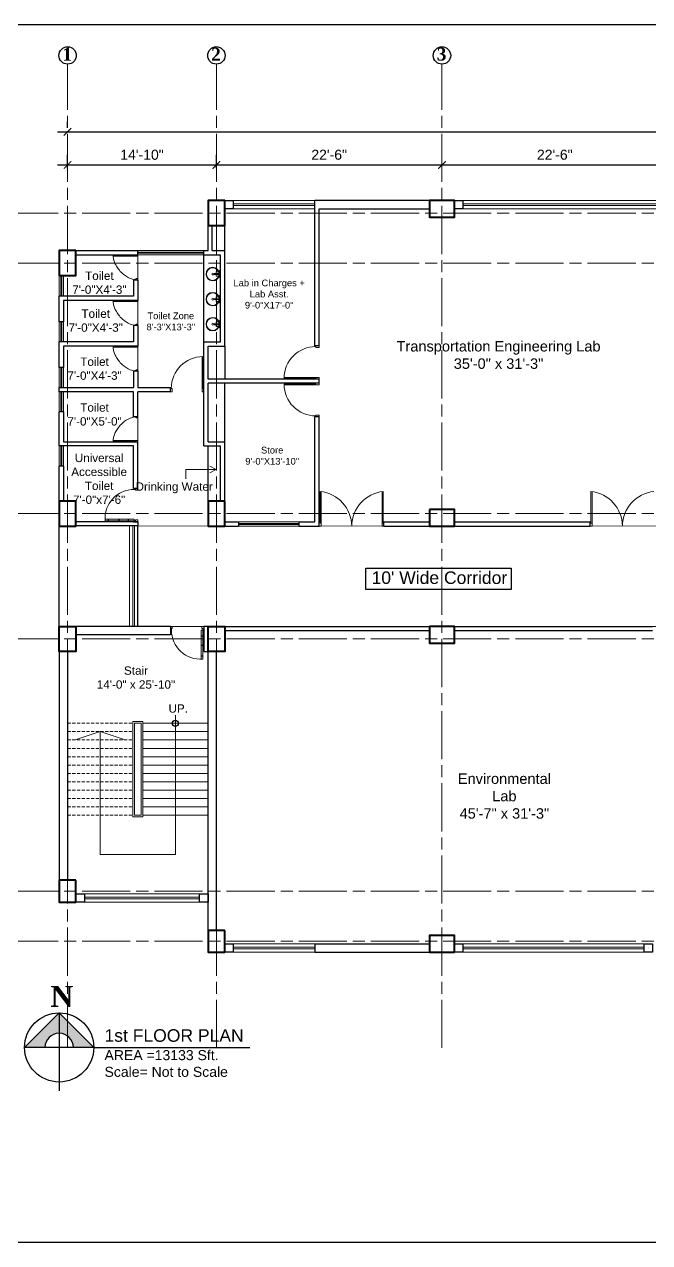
# Model space of a CAD drawing. Header units: inches. Extents: x -12 to 20935469, y -1604 to 24729220.
# Drawn here: x 20916802 to 20917551, y 24721123 to 24722582 of the extents above; entities that cross this region are included whole.
import ezdxf

# ---------------------------------------------------------------- set-up
doc = ezdxf.new("R2010")
doc.units = ezdxf.units.IN
doc.header["$LTSCALE"] = 0.03
doc.header["$MEASUREMENT"] = 0
doc.header["$PDMODE"] = 32
doc.header["$PDSIZE"] = 15
doc.linetypes.add('ACAD_ISO08W100', pattern=[36, 24, -3, 6, -3])
doc.linetypes.add('DASHED2', pattern=[0.375, 0.25, -0.125])
for name, color, linetype, lineweight in [('column', 1, 'Continuous', 40), ('Dim Line', 252, 'Continuous', 13), ('Door', 7, 'Continuous', 18), ('Gas', 21, 'Continuous', 5), ('Glass Line', 252, 'Continuous', 9), ('Grid Line', 252, 'Continuous', 18), ('Low Wall', 7, 'Continuous', 30), ('Main Wall', 7, 'Continuous', 30), ('RAIL', 23, 'Continuous', 13), ('STAIR', 46, 'Continuous', 15), ('TOILET FIXTURE', 142, 'Continuous', 5), ('wind.', 150, 'Continuous', 20)]:
    doc.layers.add(name, color=color, linetype=linetype, lineweight=lineweight)
doc.layers.add('TEXT', color=7, linetype='Continuous')
doc.styles.add('2', font='swisscl.ttf')
doc.styles.add('RomanS', font='arial.ttf', dxfattribs={"height": 12})
doc.styles.get("Standard").update_dxf_attribs({"font": 'timesbd.ttf'})
doc.dimstyles.new('Aec_Arch_I', dxfattribs={"dimscale": 96, "dimtxt": 12, "dimasz": 0.09375, "dimexe": 0.125, "dimexo": 0.125, "dimgap": 0.0625, "dimtad": 1, "dimdec": 0, "dimzin": 3, "dimdsep": 46, "dimlunit": 4, "dimtxsty": 'RomanS', "dimblk1": 'ARCHTICK', "dimblk2": 'ARCHTICK', "dimsah": 1, "dimcen": 0.09375, "dimdle": 0.125, "dimadec": 0, "dimazin": 0, "dimtfac": 0.75, "dimtdec": 0, "dimtmove": 2, "dimatfit": 3, "dimldrblk": 'ARCHTICK', "dimfxl": 1, "dimfrac": 1, "dimtolj": 1, "dimtzin": 0, "dimarcsym": 0})

# ---------------------------------------------------------------- blocks, each defined once
blk = doc.blocks.new('Door_45')
at = {"layer": 'Door'}
for p, q in [((1.5, 5), (1.5, 44)), ((1.5, 40), (2.2, 40)), ((2.2, 40), (2.2, 39.5)), ((2.2, 39.5), (2.7, 39.5)), ((2.7, 39.5), (2.7, 40)), ((2.7, 40), (3.5, 40)), ((3.5, 44), (3.5, 5)), ((1.5, 25.8), (2.2, 25.8)), ((2.2, 25.8), (2.2, 25.3)), ((2.2, 25.3), (2.7, 25.3)), ((2.7, 25.8), (3.5, 25.8)), ((2.7, 25.3), (2.7, 25.8)), ((0, 0), (0, 5)), ((0, 5), (1.5, 5)), ((1.5, 12.6), (2.2, 12.6)), ((3.5, 5), (1.5, 5)), ((1.5, 5), (1.5, 3)), ((1.5, 3), (2.5, 3)), ((2.2, 12.6), (2.2, 13.1)), ((2.2, 13.1), (2.7, 13.1)), ((2.5, 3), (2.5, 0)), ((2.7, 13.1), (2.7, 12.6)), ((2.7, 12.6), (3.5, 12.6)), ((42.5, 3), (42.5, 0)), ((43.5, 3), (42.5, 3)), ((45, 5), (43.5, 5)), ((43.5, 5), (43.5, 3)), ((45, 0), (45, 5)), ((2.5, 0), (0, 0)), ((42.5, 0), (45, 0))]:
    blk.add_line(p, q, dxfattribs=at)
blk.add_arc((4.7, 5.3), 38.8, 359.6233, 94.6685, dxfattribs=at)
blk = doc.blocks.new('$D40')
at = {"layer": 'Door'}
for p, q in [((1, 4), (1, 42)), ((2, 0), (2, 42)), ((1, 5), (0, 5)), ((2, 0), (0, 0)), ((2, 4), (1, 4)), ((39, 4), (38, 4)), ((38, 4), (38, 0)), ((40, 0), (38, 0)), ((40, 5), (39, 5)), ((39, 5), (39, 4))]:
    blk.add_line(p, q, dxfattribs=at)
blk.add_arc((1, 4), 38, 0, 90, dxfattribs=at)
blk = doc.blocks.new('_ArchTick')
at = {"color": 0, "linetype": 'ByBlock', "lineweight": 35, "const_width": 0.15}
blk.add_lwpolyline([(-0.5, -0.5), (0.5, 0.5)], dxfattribs=at)
blk = doc.blocks.new('*D14')
at = {"layer": 'Defpoints', "color": 0, "transparency": 16777216}
for p in [(20831126.3, 24724578.2), (20830948.3, 24724562.3), (20831126.3, 24724562.3)]:
    blk.add_point(p, dxfattribs=at)
at = {"layer": 'Dim Line', "color": 0, "lineweight": -2, "transparency": 16777216}
for p, q in [((20830948.3, 24724574.3), (20830948.3, 24724590.2)), ((20831126.3, 24724574.3), (20831126.3, 24724590.2)), ((20830936.3, 24724578.2), (20831138.3, 24724578.2))]:
    blk.add_line(p, q, dxfattribs=at)
at = {"layer": 'Dim Line', "color": 0, "lineweight": -2, "transparency": 16777216, "xscale": 9, "yscale": 9, "zscale": 9, "rotation": 180}
blk.add_blockref('_ArchTick', (20830948.3, 24724578.2), dxfattribs=at)
at = {"layer": 'Dim Line', "color": 0, "lineweight": -2, "transparency": 16777216, "xscale": 9, "yscale": 9, "zscale": 9}
blk.add_blockref('_ArchTick', (20831126.3, 24724578.2), dxfattribs=at)
at = {"layer": 'Dim Line', "color": 0, "transparency": 16777216, "insert": (20831037.3, 24724590.3), "char_height": 12, "attachment_point": 5, "style": 'RomanS'}
blk.add_mtext('\\A1;14\'-10"', dxfattribs=at)
blk = doc.blocks.new('*D7')
at = {"layer": 'Defpoints', "color": 0, "transparency": 16777216}
for p in [(20831396.3, 24724578.2), (20831396.3, 24724578.2), (20831126.3, 24724562.3)]:
    blk.add_point(p, dxfattribs=at)
at = {"layer": 'Dim Line', "color": 0, "lineweight": -2, "transparency": 16777216}
for p, q in [((20831126.3, 24724574.3), (20831126.3, 24724590.2)), ((20831114.3, 24724578.2), (20831408.3, 24724578.2))]:
    blk.add_line(p, q, dxfattribs=at)
at = {"layer": 'Dim Line', "color": 0, "lineweight": -2, "transparency": 16777216, "xscale": 9, "yscale": 9, "zscale": 9, "rotation": 180}
blk.add_blockref('_ArchTick', (20831126.3, 24724578.2), dxfattribs=at)
at = {"layer": 'Dim Line', "color": 0, "lineweight": -2, "transparency": 16777216, "xscale": 9, "yscale": 9, "zscale": 9}
blk.add_blockref('_ArchTick', (20831396.3, 24724578.2), dxfattribs=at)
at = {"layer": 'Dim Line', "color": 0, "transparency": 16777216, "insert": (20831261.3, 24724590.3), "char_height": 12, "attachment_point": 5, "style": 'RomanS'}
blk.add_mtext('\\A1;22\'-6"', dxfattribs=at)
blk = doc.blocks.new('*D8')
at = {"layer": 'Defpoints', "color": 0, "transparency": 16777216}
for p in [(20831396.3, 24724578.2), (20831666.3, 24724578.2), (20831666.3, 24724578.2)]:
    blk.add_point(p, dxfattribs=at)
at = {"layer": 'Dim Line', "color": 0, "lineweight": -2, "transparency": 16777216}
blk.add_line((20831384.3, 24724578.2), (20831678.3, 24724578.2), dxfattribs=at)
at = {"layer": 'Dim Line', "color": 0, "lineweight": -2, "transparency": 16777216, "xscale": 9, "yscale": 9, "zscale": 9, "rotation": 180}
blk.add_blockref('_ArchTick', (20831396.3, 24724578.2), dxfattribs=at)
at = {"layer": 'Dim Line', "color": 0, "lineweight": -2, "transparency": 16777216, "xscale": 9, "yscale": 9, "zscale": 9}
blk.add_blockref('_ArchTick', (20831666.3, 24724578.2), dxfattribs=at)
at = {"layer": 'Dim Line', "color": 0, "transparency": 16777216, "insert": (20831531.3, 24724590.3), "char_height": 12, "attachment_point": 5, "style": 'RomanS'}
blk.add_mtext('\\A1;22\'-6"', dxfattribs=at)
blk = doc.blocks.new('*D13')
at = {"layer": 'Defpoints', "color": 0, "transparency": 16777216}
for p in [(20830948.3, 24724610.7), (20832951.8, 24724617.8), (20832951.8, 24724610.7)]:
    blk.add_point(p, dxfattribs=at)
at = {"layer": 'Dim Line', "color": 0, "lineweight": -2, "transparency": 16777216}
for p, q in [((20830948.3, 24724622.7), (20830948.3, 24724629.8)), ((20832951.8, 24724622.7), (20832951.8, 24724629.8)), ((20830936.3, 24724617.8), (20832963.8, 24724617.8))]:
    blk.add_line(p, q, dxfattribs=at)
at = {"layer": 'Dim Line', "color": 0, "lineweight": -2, "transparency": 16777216, "xscale": 9, "yscale": 9, "zscale": 9, "rotation": 180}
blk.add_blockref('_ArchTick', (20830948.3, 24724617.8), dxfattribs=at)
at = {"layer": 'Dim Line', "color": 0, "lineweight": -2, "transparency": 16777216, "xscale": 9, "yscale": 9, "zscale": 9}
blk.add_blockref('_ArchTick', (20832951.8, 24724617.8), dxfattribs=at)
at = {"layer": 'Dim Line', "color": 0, "transparency": 16777216, "insert": (20831950, 24724629.9), "char_height": 12, "attachment_point": 5, "style": 'RomanS'}
blk.add_mtext('\\A1;166\'-11"', dxfattribs=at)
blk = doc.blocks.new('sssss-flat-876')
at = {"layer": 'Door', "linetype": 'Continuous', "ltscale": 3}
blk.add_line((3666.5, 84027.2), (3666.5, 84055.7), dxfattribs=at)
at = {"layer": 'Door', "linetype": 'Continuous', "ltscale": 3, "extrusion": (-7.21527e-09, -3.35624e-18, 1), "elevation": 0}
for points in [[(3666.5, 84057.2), (3666.5, 84055.7), (3668.4, 84055.7), (3668.4, 84056.5), (3670.2, 84056.5), (3670.2, 84057.2)], [(3668.4, 84055.7), (3696.2, 84055.7), (3696.2, 84056.5), (3668.4, 84056.5)]]:
    blk.add_lwpolyline(points, close=True, dxfattribs=at)
at = {"layer": 'Door', "linetype": 'Continuous', "ltscale": 3, "flags": 128}
blk.add_lwpolyline([(3670.2, 84027.2, 0.04096), (3675.5, 84028.9, 0.082496), (3684.9, 84034.8, 0.052187), (3689.7, 84040, 0.043988), (3692.9, 84045, 0.036571), (3694.8, 84049.6, 0.034751), (3695.9, 84054.2, 0.011435), (3696.2, 84055.7)], format="xyb", dxfattribs=at)
at = {"layer": 'Door', "linetype": 'Continuous', "ltscale": 3}
blk.add_lwpolyline([(3666.5, 84027.2), (3666.5, 84028.7), (3668.4, 84028.7), (3668.4, 84027.9), (3670.2, 84027.9), (3670.2, 84027.2)], close=True, dxfattribs=at)
blk = doc.blocks.new('7-flat-72')
at = {"layer": 'Glass Line', "color": 8, "ltscale": 20}
for p, q in [((-64478.7, 376960.5), (-64480.3, 376960.5)), ((-64480.3, 376959.5), (-64480.3, 376960.5)), ((-64480.3, 376959.5), (-64480.3, 376960.5)), ((-64478.7, 376959.5), (-64480.3, 376959.5)), ((-64480.3, 376959.1), (-64480.3, 376959.4)), ((-64478.7, 376959.4), (-64480.3, 376959.4)), ((-64478.7, 376959.1), (-64480.3, 376959.1)), ((-64480.2, 376959.4), (-64480.2, 376959.5)), ((-64480.1, 376959.5), (-64480.1, 376960.5)), ((-64479.9, 376959.5), (-64479.9, 376960.5)), ((-64479.5, 376959.5), (-64479.5, 376960.5)), ((-64479.1, 376959.5), (-64479.1, 376960.5)), ((-64478.9, 376959.5), (-64478.9, 376960.5)), ((-64478.9, 376959.4), (-64478.9, 376959.5)), ((-64478.8, 376959.5), (-64478.8, 376960.5)), ((-64478.7, 376959.5), (-64478.7, 376960.5)), ((-64478.7, 376959.1), (-64478.7, 376959.4)), ((-64475.1, 376959.4), (-64476.9, 376959.4)), ((-64476.9, 376959.1), (-64476.9, 376959.4)), ((-64475.1, 376959.1), (-64476.9, 376959.1)), ((-64476.6, 376959.4), (-64476.6, 376966.6)), ((-64475.5, 376966.6), (-64476.6, 376966.6)), ((-64475.5, 376959.4), (-64475.5, 376966.6)), ((-64475.1, 376959.1), (-64475.1, 376959.4)), ((-64473.3, 376960.5), (-64471.7, 376960.5)), ((-64473.3, 376959.5), (-64473.3, 376960.5)), ((-64473.3, 376959.5), (-64473.3, 376960.5)), ((-64473.3, 376959.5), (-64471.7, 376959.5)), ((-64473.3, 376959.1), (-64473.3, 376959.4)), ((-64473.3, 376959.4), (-64471.7, 376959.4)), ((-64473.3, 376959.1), (-64471.7, 376959.1)), ((-64473.1, 376959.5), (-64473.1, 376960.5)), ((-64473.1, 376959.4), (-64473.1, 376959.5)), ((-64472.9, 376959.5), (-64472.9, 376960.5)), ((-64472.5, 376959.5), (-64472.5, 376960.5)), ((-64472.1, 376959.5), (-64472.1, 376960.5)), ((-64471.9, 376959.5), (-64471.9, 376960.5)), ((-64471.9, 376959.4), (-64471.9, 376959.5)), ((-64471.8, 376959.5), (-64471.8, 376960.5)), ((-64471.7, 376959.5), (-64471.7, 376960.5)), ((-64471.7, 376959.1), (-64471.7, 376959.4))]:
    blk.add_line(p, q, dxfattribs=at)
blk.add_circle((-64476, 376968.4, 0), 1.08, dxfattribs=at)
for radius, start, end in [(8.1, 273.8334, 266.1883), (7.55, 274.115, 265.9068)]:
    blk.add_arc((-64476, 376968.4, 0), radius, start, end, dxfattribs=at)
blk = doc.blocks.new('SFSFSFS-flat-72')
at = {"layer": 'TOILET FIXTURE', "ltscale": 0.2}
blk.add_lwpolyline([(-3918.5, -3608.1), (-3918.5, -3602.7), (-3923.9, -3602.7), (-3923.9, -3608.1)], close=True, dxfattribs=at)
at = {"layer": 'TOILET FIXTURE', "ltscale": 20}
blk.add_blockref('7-flat-72', (60554.8, -380567.2), dxfattribs=at)
blk = doc.blocks.new('fff')
at = {"layer": 'Grid Line', "color": 252, "linetype": 'ACAD_ISO08W100', "lineweight": 9, "ltscale": 80, "true_color": 0x939598}
for p, q in [((20830948.3, 24723521.1), (20830948.3, 24724698.8)), ((20831126.3, 24723521.1), (20831126.3, 24724698.8)), ((20831396.3, 24723521.1), (20831396.3, 24724698.8)), ((20833096.9, 24724520.6), (20830726.1, 24724520.6)), ((20833096.9, 24724460.6), (20830726.1, 24724460.6)), ((20833096.9, 24724160.7), (20830726.1, 24724160.7)), ((20833096.9, 24724010.7), (20830726.1, 24724010.7)), ((20833096.9, 24723708.7), (20830726.1, 24723708.7)), ((20833096.9, 24723648.8), (20830726.1, 24723648.8))]:
    blk.add_line(p, q, dxfattribs=at)
at = {"layer": 'Dim Line'}
for base, p1, p2, picture, middle in [((20832951.7523, 24724617.8128), (20830948.3088, 24724610.7482), (20832951.7523, 24724610.7482), '*D13', (20831950.0306, 24724629.9397)), ((20831126.3, 24724578.2), (20830948.3, 24724562.3), (20831126.3, 24724562.3), '*D14', (20831037.3, 24724590.3)), ((20831396.3, 24724578.2), (20831126.3, 24724562.3), (20831396.3, 24724578.2), '*D7', (20831261.3, 24724590.3)), ((20831666.3, 24724578.2), (20831396.3, 24724578.2), (20831666.3, 24724578.2), '*D8', (20831531.3, 24724590.3))]:
    dim = blk.add_linear_dim(base=base, p1=p1, p2=p2, dimstyle='Aec_Arch_I', dxfattribs=at)
    dim.commit()
    dim.dimension.update_dxf_attribs({"geometry": picture, "text_midpoint": middle})

msp = doc.modelspace()

# ---------------------------------------------------------------- hatches: boundary and pattern name
at = {"layer": 'Low Wall'}
h = msp.add_hatch(color=256, dxfattribs=at)
h.paths.add_polyline_path([(20916827, 24721356.9), (20916802.6, 24721356.9), (20916844.1, 24721398.3), (20916844.1, 24721374, 0.414214)])
h.paths.add_polyline_path([(20916844.1, 24721374), (20916844.1, 24721398.3), (20916885.5, 24721356.9), (20916861.1, 24721356.9, 0.414214)])

# ---------------------------------------------------------------- linework, layer by layer
for p, q in [((20917317.2, 24722370.9), (20917317.2, 24722360.9)), ((20917042.2, 24722310.9), (20917042.2, 24722340.9)), ((20916844.2, 24722310.9), (20916844.2, 24722310.9)), ((20917017.2, 24722201.6), (20917017.2, 24722305.9)), ((20917042.2, 24722196.6), (20917042.2, 24722157)), ((20917042.2, 24722082), (20917042.2, 24722152)), ((20917022.2, 24722011), (20917022.2, 24722077)), ((20916933.2, 24721986.2), (20916938.2, 24721986.2)), ((20916844.2, 24721861), (20916844.2, 24721984)), ((20916928.2, 24721981.2), (20916844.2, 24721981)), ((20916938.2, 24721861), (20916938.2, 24721981.2)), ((20916844.1, 24721398.3), (20916844.1, 24721305)), ((20916885.5, 24721356.9), (20917072.1, 24721356.9))]:
    msp.add_line(p, q)
msp.add_lwpolyline([(20917211, 24721930.7), (20917385.1, 24721930.7), (20917385.1, 24721905.2), (20917211, 24721905.2)], close=True)
msp.add_lwpolyline([(20916885.4, 24721357), (20916802.6, 24721356.9)])
for centre, radius in [((20916983.2, 24721745), 3.61), ((20916844.1, 24721356.9), 41.4)]:
    msp.add_circle(centre, radius)
at = {"layer": 'column', "lineweight": 40, "ltscale": 20}
for points in [[(20917042.2, 24722370.9), (20917022.2, 24722370.9), (20917022.2, 24722340.9), (20917042.2, 24722340.9)], [(20917287.2, 24722370.9), (20917287.2, 24722350.9), (20917317.2, 24722350.9), (20917317.2, 24722370.9)], [(20916864.2, 24722310.9), (20916844.2, 24722310.9), (20916844.2, 24722280.9), (20916864.2, 24722280.9)], [(20916864.2, 24722011), (20916844.2, 24722011), (20916844.2, 24721981), (20916864.2, 24721981)], [(20917042.2, 24722011), (20917022.2, 24722011), (20917022.2, 24721981), (20917042.2, 24721981)], [(20917287.2, 24722001), (20917287.2, 24721981), (20917317.2, 24721981), (20917317.2, 24722001)], [(20916844.2, 24721861), (20916864.2, 24721861), (20916864.2, 24721831), (20916844.2, 24721831)], [(20917022.2, 24721861), (20917042.2, 24721861), (20917042.2, 24721831), (20917022.2, 24721831)], [(20917287.2, 24721861), (20917287.2, 24721841), (20917317.2, 24721841), (20917317.2, 24721861)], [(20916864.2, 24721557), (20916844.2, 24721557), (20916844.2, 24721531), (20916864.2, 24721531)], [(20917042.2, 24721497), (20917022.2, 24721497), (20917022.2, 24721471), (20917042.2, 24721471)], [(20917317.2, 24721471), (20917317.2, 24721491), (20917287.2, 24721491), (20917287.2, 24721471)]]:
    msp.add_lwpolyline(points, close=True, dxfattribs=at)
at = {"layer": 'Defpoints'}
msp.add_lwpolyline([(20916599.7, 24722581.7), (20919038.6, 24722581.7), (20919038.6, 24721123.2), (20916599.7, 24721123.2)], close=True, dxfattribs=at)
at = {"layer": 'Door'}
for p, q in [((20917156.5, 24721984.7), (20917156.5, 24722022.6)), ((20917157.8, 24721981), (20917157.8, 24722022.6)), ((20917230.6, 24721981), (20917230.6, 24722022.6)), ((20917231.9, 24721984.7), (20917231.9, 24722022.6)), ((20917480.5, 24721984.7), (20917480.5, 24722022.6)), ((20917481.8, 24721981), (20917481.8, 24722022.6)), ((20917156.5, 24721986), (20917155.2, 24721986)), ((20917231.9, 24721986), (20917233.2, 24721986)), ((20917480.5, 24721986), (20917479.2, 24721986)), ((20917157.8, 24721981), (20917155.2, 24721981)), ((20917157.8, 24721984.7), (20917156.5, 24721984.7)), ((20917230.6, 24721984.7), (20917231.9, 24721984.7)), ((20917230.6, 24721981), (20917233.2, 24721981)), ((20917481.8, 24721981), (20917479.2, 24721981)), ((20917481.8, 24721984.7), (20917480.5, 24721984.7))]:
    msp.add_line(p, q, dxfattribs=at)
for centre, start, end in [((20917151.9, 24721980.6), 0.5906, 83.7783), ((20917236.5, 24721980.6), 96.2217, 179.4094), ((20917475.9, 24721980.6), 0.5906, 83.7783), ((20917560.5, 24721980.6), 96.2217, 179.4094)]:
    msp.add_arc(centre, 42.3, start, end, dxfattribs=at)
at = {"layer": 'Gas', "color": 0, "lineweight": 5}
for points in [[(20916944.2, 24721747), (20916932.2, 24721747), (20916932.2, 24721633), (20916944.2, 24721633)], [(20916942.2, 24721745), (20916934.2, 24721745), (20916934.2, 24721635), (20916942.2, 24721635)]]:
    msp.add_lwpolyline(points, close=True, dxfattribs=at)
at = {"layer": 'Low Wall', "color": 0}
msp.add_lwpolyline([(20916802.6, 24721356.9), (20916844.1, 24721398.3), (20916885.5, 24721356.9)], dxfattribs=at)
at = {"layer": 'Low Wall'}
msp.add_arc((20916844.1, 24721356.9), 17, 0, 180, dxfattribs=at)
at = {"layer": 'Main Wall'}
for p, q in [((20917042.2, 24722370.9), (20917052.2, 24722370.9)), ((20917052.2, 24722370.9), (20917052.2, 24722360.8)), ((20917287.2, 24722370.9), (20917150.2, 24722370.9)), ((20917150.2, 24722197), (20917150.2, 24722370.9)), ((20917052.2, 24722360.8), (20917042.2, 24722360.8)), ((20917155.2, 24722360.9), (20917287.2, 24722360.9)), ((20917155.2, 24722197), (20917155.2, 24722360.9)), ((20917022.2, 24722310.9), (20917022.2, 24722340.9)), ((20917027.2, 24722310.9), (20917027.2, 24722340.9)), ((20916864.2, 24722310.9), (20916938.2, 24722310.9)), ((20916938.2, 24722305.9), (20916938.2, 24722310.9)), ((20917017.2, 24722310.9), (20917022.2, 24722310.9)), ((20917017.2, 24722305.9), (20917017.2, 24722310.9)), ((20917027.2, 24722310.9), (20917042.2, 24722310.9)), ((20917042.2, 24722196.6), (20917042.2, 24722310.9)), ((20916864.2, 24722305.9), (20916938.2, 24722305.9)), ((20917017.2, 24722305.9), (20917037.2, 24722305.9)), ((20917037.2, 24722201.6), (20917037.2, 24722305.9)), ((20916933.2, 24722275.9), (20916938.2, 24722275.9)), ((20916933.2, 24722275.9), (20916933.2, 24722256.3)), ((20916933.2, 24722256.3), (20916844.2, 24722256.3)), ((20916844.2, 24722225.6), (20916844.2, 24722256.3)), ((20916938.2, 24722251.3), (20916849.2, 24722251.3)), ((20916849.2, 24722225.6), (20916844.2, 24722225.6)), ((20916933.2, 24722221.3), (20916933.2, 24722201.6)), ((20916938.2, 24722221.3), (20916933.2, 24722221.3)), ((20916933.2, 24722201.6), (20916844.2, 24722201.6)), ((20916844.2, 24722171), (20916844.2, 24722201.6)), ((20916849.2, 24722196.6), (20916849.2, 24722171)), ((20916938.2, 24722196.6), (20916849.2, 24722196.6)), ((20917017.2, 24722147), (20917017.2, 24722201.6)), ((20917017.2, 24722201.6), (20917037.2, 24722201.6)), ((20917022.2, 24722157), (20917022.2, 24722196.6)), ((20917022.2, 24722196.6), (20917042.2, 24722196.6)), ((20917155.2, 24722197), (20917150.2, 24722197)), ((20916849.2, 24722171), (20916844.2, 24722171)), ((20916938.2, 24722166.6), (20916933.2, 24722166.6)), ((20916844.2, 24722147), (20916933.2, 24722147)), ((20916844.2, 24722142), (20916844.2, 24722147)), ((20916977.2, 24722142), (20916977.2, 24722147)), ((20917017.2, 24722077), (20917017.2, 24722147)), ((20917155.2, 24722157), (20917022.2, 24722157)), ((20917155.2, 24722152), (20917022.2, 24722152)), ((20917022.2, 24722082), (20917022.2, 24722152)), ((20917155.2, 24722152), (20917155.2, 24722157)), ((20916933.2, 24722142), (20916844.2, 24722142)), ((20916933.2, 24722112), (20916933.2, 24722142)), ((20916938.2, 24722112), (20916938.2, 24722142)), ((20916977.2, 24722142), (20916938.2, 24722142)), ((20916849.2, 24722118), (20916844.2, 24722118)), ((20916849.2, 24722118), (20916849.2, 24722082)), ((20916938.2, 24722112), (20916933.2, 24722112)), ((20917150.2, 24721986), (20917150.2, 24722112)), ((20917155.2, 24722112), (20917150.2, 24722112)), ((20917155.2, 24721981), (20917155.2, 24722112)), ((20916849.2, 24722082), (20916938.2, 24722082)), ((20916933.2, 24722026.2), (20916933.2, 24722077)), ((20916938.2, 24722026.2), (20916938.2, 24722082)), ((20917017.2, 24722077), (20917037.2, 24722077)), ((20917022.2, 24722082), (20917042.2, 24722082)), ((20917037.2, 24722011), (20917037.2, 24722077)), ((20917042.2, 24722011), (20917042.2, 24722082)), ((20916844.2, 24722011), (20916844.2, 24722053)), ((20916849.2, 24722053), (20916844.2, 24722053)), ((20916938.2, 24722026.2), (20916933.2, 24722026.2)), ((20916938.2, 24721986.2), (20916864.2, 24721986.2)), ((20916938.2, 24721986.2), (20916938.2, 24721981.2)), ((20917042.2, 24721986), (20917058.7, 24721986)), ((20917058.7, 24721986), (20917058.7, 24721981)), ((20917130.7, 24721986), (20917150.2, 24721986)), ((20917130.7, 24721986), (20917130.7, 24721981)), ((20917232.6, 24721981), (20917232.6, 24721986)), ((20917232.6, 24721986), (20917287.2, 24721986)), ((20917317.2, 24721986), (20917479.2, 24721986)), ((20917479.2, 24721986), (20917479.2, 24721981)), ((20916938.2, 24721981.2), (20916864.2, 24721981.2)), ((20917042.2, 24721981), (20917058.7, 24721981)), ((20917130.7, 24721981), (20917155.2, 24721981)), ((20917232.6, 24721981), (20917287.2, 24721981)), ((20917317.2, 24721981), (20917479.2, 24721981)), ((20916977.2, 24721861), (20916864.2, 24721861)), ((20916977.2, 24721861), (20916977.2, 24721851)), ((20917022.2, 24721861), (20917017.2, 24721861)), ((20917017.2, 24721861), (20917017.2, 24721831)), ((20917032.2, 24721861), (20917022.2, 24721861)), ((20916977.2, 24721851), (20916864.2, 24721851)), ((20916844.2, 24721831), (20916844.2, 24721557)), ((20916854.2, 24721831), (20916854.2, 24721557)), ((20917017.2, 24721831), (20917022.2, 24721831)), ((20917022.2, 24721531), (20917022.2, 24721831)), ((20917032.2, 24721497), (20917032.2, 24721831)), ((20917022.2, 24721497), (20917022.2, 24721531)), ((20917150.2, 24721481), (20917287.2, 24721481)), ((20917150.2, 24721481), (20917150.2, 24721471)), ((20917150.2, 24721471), (20917287.2, 24721471))]:
    msp.add_line(p, q, dxfattribs=at)
for points in [[(20917317.2, 24722370.9), (20917327.2, 24722370.9), (20917327.2, 24722360.9), (20917317.2, 24722360.9)], [(20916864.2, 24721541), (20916874.2, 24721541), (20916874.2, 24721531), (20916864.2, 24721531)], [(20917012.2, 24721541), (20917022.2, 24721541), (20917022.2, 24721531), (20917012.2, 24721531)], [(20917042.2, 24721481), (20917052.2, 24721481), (20917052.2, 24721471), (20917042.2, 24721471)], [(20917317.2, 24721481), (20917327.2, 24721481), (20917327.2, 24721471), (20917317.2, 24721471)], [(20917544.2, 24721481), (20917554.2, 24721481), (20917554.2, 24721471), (20917544.2, 24721471)]]:
    msp.add_lwpolyline(points, close=True, dxfattribs=at)
for points in [[(20916938.2, 24722275.9), (20916938.2, 24722251.3)], [(20916849.2, 24722251.3), (20916849.2, 24722225.6)], [(20916938.2, 24722221.3), (20916938.2, 24722196.6)], [(20916933.2, 24722166.6), (20916933.2, 24722147)], [(20916938.2, 24722166.6), (20916938.2, 24722147)], [(20916938.2, 24722147), (20916977.2, 24722147)], [(20916933.2, 24722077), (20916844.2, 24722077), (20916844.2, 24722118)], [(20916849.2, 24722053), (20916849.2, 24722011)], [(20917042.2, 24721861), (20917287.2, 24721861)], [(20917042.2, 24721856), (20917287.2, 24721856)], [(20917317.2, 24721861), (20917554.2, 24721861)], [(20917317.2, 24721856), (20917554.2, 24721856)]]:
    msp.add_lwpolyline(points, dxfattribs=at)
at = {"layer": 'RAIL', "lineweight": 9}
for p, q in [((20916983.2, 24721754.7), (20916983.2, 24721588)), ((20916893.2, 24721735), (20916863.2, 24721725)), ((20916893.2, 24721588), (20916893.2, 24721735)), ((20916923.2, 24721725), (20916893.2, 24721735)), ((20917022.2, 24721725), (20916944.2, 24721725)), ((20916983.2, 24721588), (20916893.2, 24721588))]:
    msp.add_line(p, q, dxfattribs=at)
at = {"layer": 'STAIR', "color": 253, "lineweight": 5}
for p, q in [((20917031.8, 24722048.7), (20916995.6, 24722048.7)), ((20916995.6, 24722048.7), (20916995.6, 24722037.5)), ((20917031.8, 24722048.7), (20917024.5, 24722052.7)), ((20917031.8, 24722048.7), (20917024.5, 24722044.7))]:
    msp.add_line(p, q, dxfattribs=at)
at = {"layer": 'STAIR', "color": 32, "linetype": 'DASHED2', "lineweight": 5, "ltscale": 500}
for p, q in [((20916854.2, 24721745), (20916932.2, 24721745)), ((20916854.2, 24721735), (20916932.2, 24721735)), ((20916854.2, 24721725), (20916932.2, 24721725)), ((20916854.2, 24721715), (20916932.2, 24721715)), ((20916854.2, 24721705), (20916932.2, 24721705)), ((20916854.2, 24721695), (20916932.2, 24721695)), ((20916854.2, 24721685), (20916932.2, 24721685)), ((20916854.2, 24721675), (20916932.2, 24721675)), ((20916854.2, 24721665), (20916932.2, 24721665)), ((20916854.2, 24721655), (20916932.2, 24721655)), ((20916854.2, 24721645), (20916932.2, 24721645)), ((20916854.2, 24721635), (20916932.2, 24721635))]:
    msp.add_line(p, q, dxfattribs=at)
at = {"layer": 'STAIR', "color": 32, "lineweight": 5}
for p, q in [((20916944.2, 24721745), (20917022.2, 24721745)), ((20916944.2, 24721735), (20917022.2, 24721735)), ((20916962.2, 24721725), (20917022.2, 24721725)), ((20916944.2, 24721715), (20917022.2, 24721715)), ((20916944.2, 24721705), (20917022.2, 24721705)), ((20916944.2, 24721695), (20917022.2, 24721695)), ((20916944.2, 24721685), (20917022.2, 24721685)), ((20916944.2, 24721675), (20917022.2, 24721675)), ((20916944.2, 24721665), (20917022.2, 24721665)), ((20916944.2, 24721655), (20917022.2, 24721655)), ((20916944.2, 24721645), (20917022.2, 24721645)), ((20916944.2, 24721635), (20917022.2, 24721635))]:
    msp.add_line(p, q, dxfattribs=at)
at = {"layer": 'TEXT'}
for centre in [(20916854.2, 24722544.5), (20917032.2, 24722544.5), (20917302.2, 24722544.5)]:
    msp.add_circle(centre, 10.4, dxfattribs=at)
at = {"layer": 'wind.', "lineweight": 5}
for p, q in [((20917150.2, 24722370.9), (20917052.2, 24722370.9)), ((20917052.2, 24722366.8), (20917150.2, 24722366.9)), ((20917052.2, 24722364.8), (20917150.2, 24722364.9)), ((20917317.2, 24722366.9), (20917317.2, 24722366.9)), ((20917317.2, 24722364.9), (20917317.2, 24722364.9)), ((20917327.2, 24722370.9), (20917572.2, 24722370.9)), ((20917327.2, 24722366.9), (20917572.2, 24722366.9)), ((20917327.2, 24722364.9), (20917572.2, 24722364.9)), ((20917052.2, 24722360.8), (20917150.2, 24722360.9)), ((20917327.2, 24722360.9), (20917572.2, 24722360.9)), ((20916938.2, 24722310.9), (20917017.2, 24722310.9)), ((20916938.2, 24722308.9), (20917017.2, 24722308.9)), ((20916938.2, 24722307.9), (20917017.2, 24722307.9)), ((20916938.2, 24722305.9), (20917017.2, 24722305.9)), ((20916844.2, 24722256.2), (20916844.2, 24722280.9)), ((20916846.2, 24722256.2), (20916846.2, 24722280.9)), ((20916847.2, 24722256.2), (20916847.2, 24722280.9)), ((20916849.2, 24722256.2), (20916849.2, 24722280.9)), ((20916844.2, 24722201.6), (20916844.2, 24722225.6)), ((20916846.2, 24722201.6), (20916846.2, 24722225.6)), ((20916847.2, 24722201.6), (20916847.2, 24722225.6)), ((20916849.2, 24722201.6), (20916849.2, 24722225.6)), ((20916844.2, 24722147), (20916844.2, 24722171)), ((20916846.2, 24722147), (20916846.2, 24722171)), ((20916847.2, 24722147), (20916847.2, 24722171)), ((20916849.2, 24722147), (20916849.2, 24722171)), ((20916844.2, 24722118), (20916844.2, 24722142)), ((20916846.2, 24722118), (20916846.2, 24722142)), ((20916847.2, 24722118), (20916847.2, 24722142)), ((20916849.2, 24722118), (20916849.2, 24722142)), ((20916844.2, 24722053), (20916844.2, 24722077)), ((20916846.2, 24722053), (20916846.2, 24722077)), ((20916847.2, 24722053), (20916847.2, 24722077)), ((20916849.2, 24722053), (20916849.2, 24722077)), ((20917058.7, 24721986), (20917130.7, 24721986)), ((20916928.2, 24721861), (20916928.2, 24721981.2)), ((20916932.2, 24721861), (20916932.2, 24721981.2)), ((20916934.2, 24721861), (20916934.2, 24721981.2)), ((20917058.7, 24721984), (20917130.7, 24721984)), ((20917058.7, 24721983), (20917130.7, 24721983)), ((20917058.7, 24721981), (20917144.7, 24721981)), ((20916869.2, 24721541), (20917017.2, 24721541)), ((20916874.2, 24721537), (20917012.2, 24721537)), ((20916874.2, 24721535), (20917012.2, 24721535)), ((20916869.2, 24721531), (20917017.2, 24721531)), ((20917052.2, 24721481), (20917150.2, 24721481)), ((20917052.2, 24721477), (20917150.2, 24721477)), ((20917052.2, 24721475), (20917150.2, 24721475)), ((20917327.2, 24721481), (20917544.2, 24721481)), ((20917327.2, 24721477), (20917544.2, 24721477)), ((20917327.2, 24721475), (20917544.2, 24721475)), ((20917052.2, 24721471), (20917150.2, 24721471)), ((20917327.2, 24721471), (20917544.2, 24721471))]:
    msp.add_line(p, q, dxfattribs=at)
at = {"layer": 'wind.'}
for p, q in [((20917317.2, 24722366.9), (20917317.2, 24722366.9)), ((20917317.2, 24722366.9), (20917317.2, 24722366.9)), ((20917317.2, 24722364.9), (20917317.2, 24722364.9)), ((20917317.2, 24722364.9), (20917317.2, 24722364.9)), ((20917317.2, 24721477), (20917317.2, 24721477)), ((20917317.2, 24721475), (20917317.2, 24721475)), ((20917549.2, 24721477), (20917549.2, 24721477)), ((20917549.2, 24721475), (20917549.2, 24721475))]:
    msp.add_line(p, q, dxfattribs=at)
at = {"layer": 'wind.', "lineweight": 5}
msp.add_lwpolyline([(20916938.2, 24721981.2), (20917760.2, 24721981), (20917760.2, 24722296), (20917939.7, 24722296), (20917939.7, 24721981), (20918773.7, 24721981), (20918773.7, 24721861), (20917939.7, 24721861), (20917939.7, 24721726), (20917584.2, 24721726), (20917584.2, 24721861), (20916938.2, 24721861), (20916938.2, 24721981.2)], dxfattribs=at)

# ---------------------------------------------------------------- block references
msp.add_blockref('fff', (85905.9, -2164.7))
at = {"layer": 'Door', "ltscale": 20, "xscale": -1}
for p in [(20920604.7, 24638248.7), (20920604.7, 24638194.1), (20920604.7, 24638139.4)]:
    msp.add_blockref('sssss-flat-876', p, dxfattribs=at)
at = {"layer": 'Door', "rotation": 90.00000000000001}
msp.add_blockref('$D40', (20917155.2, 24722157), dxfattribs=at)
at = {"layer": 'Door', "xscale": -1}
msp.add_blockref('$D40', (20917017.2, 24722142), dxfattribs=at)
at = {"layer": 'Door', "xscale": -1, "rotation": 90}
msp.add_blockref('$D40', (20917155.2, 24722152), dxfattribs=at)
at = {"layer": 'Door', "ltscale": 20, "rotation": 180}
msp.add_blockref('sssss-flat-876', (20920604.7, 24806139.2), dxfattribs=at)
at = {"layer": 'Door', "color": 250, "ltscale": 20, "xscale": 0.8888888888759539, "yscale": 0.8888888888759539, "zscale": 0.8888888888759539}
for p, rotation in [((20916938.2, 24721986.2), 90.00000000000001), ((20917017.2, 24721861), 180)]:
    msp.add_blockref('Door_45', p, dxfattribs=dict(at, rotation=rotation))
at = {"layer": 'TOILET FIXTURE', "ltscale": 20, "rotation": 90.00000000000001}
for p in [(20913429.1, 24726204), (20913429.1, 24726174), (20913429.1, 24726144)]:
    msp.add_blockref('SFSFSFS-flat-72', p, dxfattribs=at)

# ---------------------------------------------------------------- texts
msp.add_text('N', height=25.2).set_placement((20916833.5, 24721405.4))
at = {"layer": 'TEXT', "char_height": 15.44, "width": 227.458, "attachment_point": 8, "rotation": 0}
for s, insert in [('\\A1;1', (20916853.7, 24722538.2)), ('\\A1;2', (20917031.7, 24722538.2)), ('\\A1;3', (20917301.7, 24722538.2))]:
    msp.add_mtext(s, dxfattribs=dict(at, insert=insert))
at = {"layer": 'TEXT', "color": 30, "lineweight": 5, "ltscale": 20, "attachment_point": 2, "style": '2'}
for s, width, gutter_width, insert, char_height in [('{\\fArial|b0|i0|c0|p34;\\C0;Toilet \\P7\'-0"X4\'-3"}', 104.76, 0.5, (20916892.2, 24722285.8), 10), ('{\\fArial|b0|i0|c0|p34;\\C0;Lab in Charges + Lab Asst. \\P9\'-0"X17\'-0"}', 104.76, 0.5, (20917095.4, 24722276.2), 8), ('{\\fArial|b0|i0|c0|p34;\\C0;Toilet \\P7\'-0"X4\'-3"}', 104.76, 0.5, (20916887.8, 24722240.4), 10), ('{\\fArial|b0|i0|c0|p34;\\C0;Toilet Zone\\P8\'-3"X13\'-3"}', 104.76, 0.5, (20916977.7, 24722236.8), 8), ('\\pxsm1;{\\fArial|b0|i0|c0|p34;\\C0;Transportation Engineering Lab\\P35\'-0" x 31\'-3" }', 235.592, 0.75, (20917369.9, 24722202.6), 12.476), ('{\\fArial|b0|i0|c0|p34;\\C0;Toilet \\P7\'-0"X4\'-3"}', 104.76, 0.5, (20916886.4, 24722182.9), 10), ('{\\fArial|b0|i0|c0|p34;\\C0;Toilet \\P7\'-0"X5\'-0"}', 104.76, 0.5, (20916886.4, 24722128.1), 10), ('{\\fArial|b0|i0|c0|p34;\\C0;Store\\P9\'-0"X13\'-10"}', 104.76, 0.5, (20917099, 24722076), 8), ('{\\fArial|b0|i0|c0|p34;\\C0;Universal Accessible Toilet\\P7\'-0"x7\'-6"}', 89.095, 0.35, (20916891.9, 24722067.7), 10), ('\\pxsm1;{\\fArial|b0|i0|c0|p34;\\C0;Drinking Water }', 88.563, 0.282, (20916981.7, 24722033.4), 10), ("\\pxsm1,qc;{\\fArial|b0|i0|c0|p34;\\C0;10' Wide Corridor}", 227.89, 0.75, (20917299.1, 24721926.8), 15), ('\\pxsm1;{\\fArial|b0|i0|c0|p34;\\C0;Stair\\P14\'-0" x 25\'-10"  }', 114.807, 0.282, (20916936, 24721813.1), 10), ('{\\fArial|b0|i0|c0|p34;\\C0;UP.}', 104.76, 0.5, (20916986.6, 24721767.7), 10), ('\\pxsm1;{\\fArial|b0|i0|c0|p34;\\C0;Environmental Lab\\P45\'-7" x 31\'-3" }', 116.155, 0.75, (20917376.9, 24721684.9), 12.476), ('\\A1;\\pxql;{\\fArial|b0|i0|c0|p34;\\C0;1st FLOOR PLAN\\P\\H0.8x;AREA =13133 Sft.\\PScale= \\H1x;Not to Scale}', 640.124, 0.5, (20917218.4, 24721378.7), 15)]:
    msp.add_mtext_dynamic_manual_height_columns(s, width=width, gutter_width=gutter_width, heights=[0], dxfattribs=dict(at, insert=insert, char_height=char_height))

doc.saveas('drawing.dxf')
